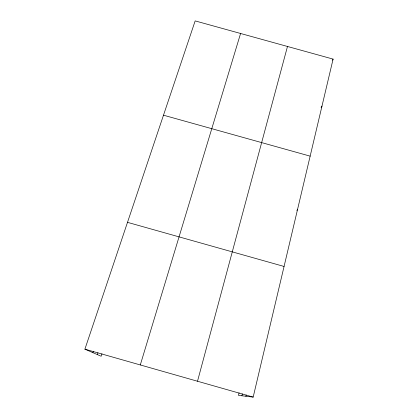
<?xml version="1.0" encoding="UTF-8"?>
<svg xmlns="http://www.w3.org/2000/svg" width="418" height="418" viewBox="0 0 418 418"><rect width="100%" height="100%" fill="white"/><g stroke="black" fill="none" stroke-linecap="round" stroke-linejoin="round"><path stroke-width="0.63" d="M239.086 392.836L238.469 395.371L253.177 397.1L333.094 59.1L195.164 20.9L84.906 349.171L101.156 356.251L101.961 353.774M245.904 396.243L246.207 394.984M241.928 395.778L242.383 393.902M197.51 381.242L287.485 46.466M140.296 364.945L240.59 33.482M97.326 354.584L97.937 352.729M92.937 352.672L93.339 351.444M332.556 60.208L333.094 59.1M321.108 107.771L321.98 106.115M296.848 210.468L297.538 209.481M163.495 115.196L310.151 156.144M127.506 222.345L284.068 266.459M84.906 349.171L253.177 397.1"/></g></svg>
